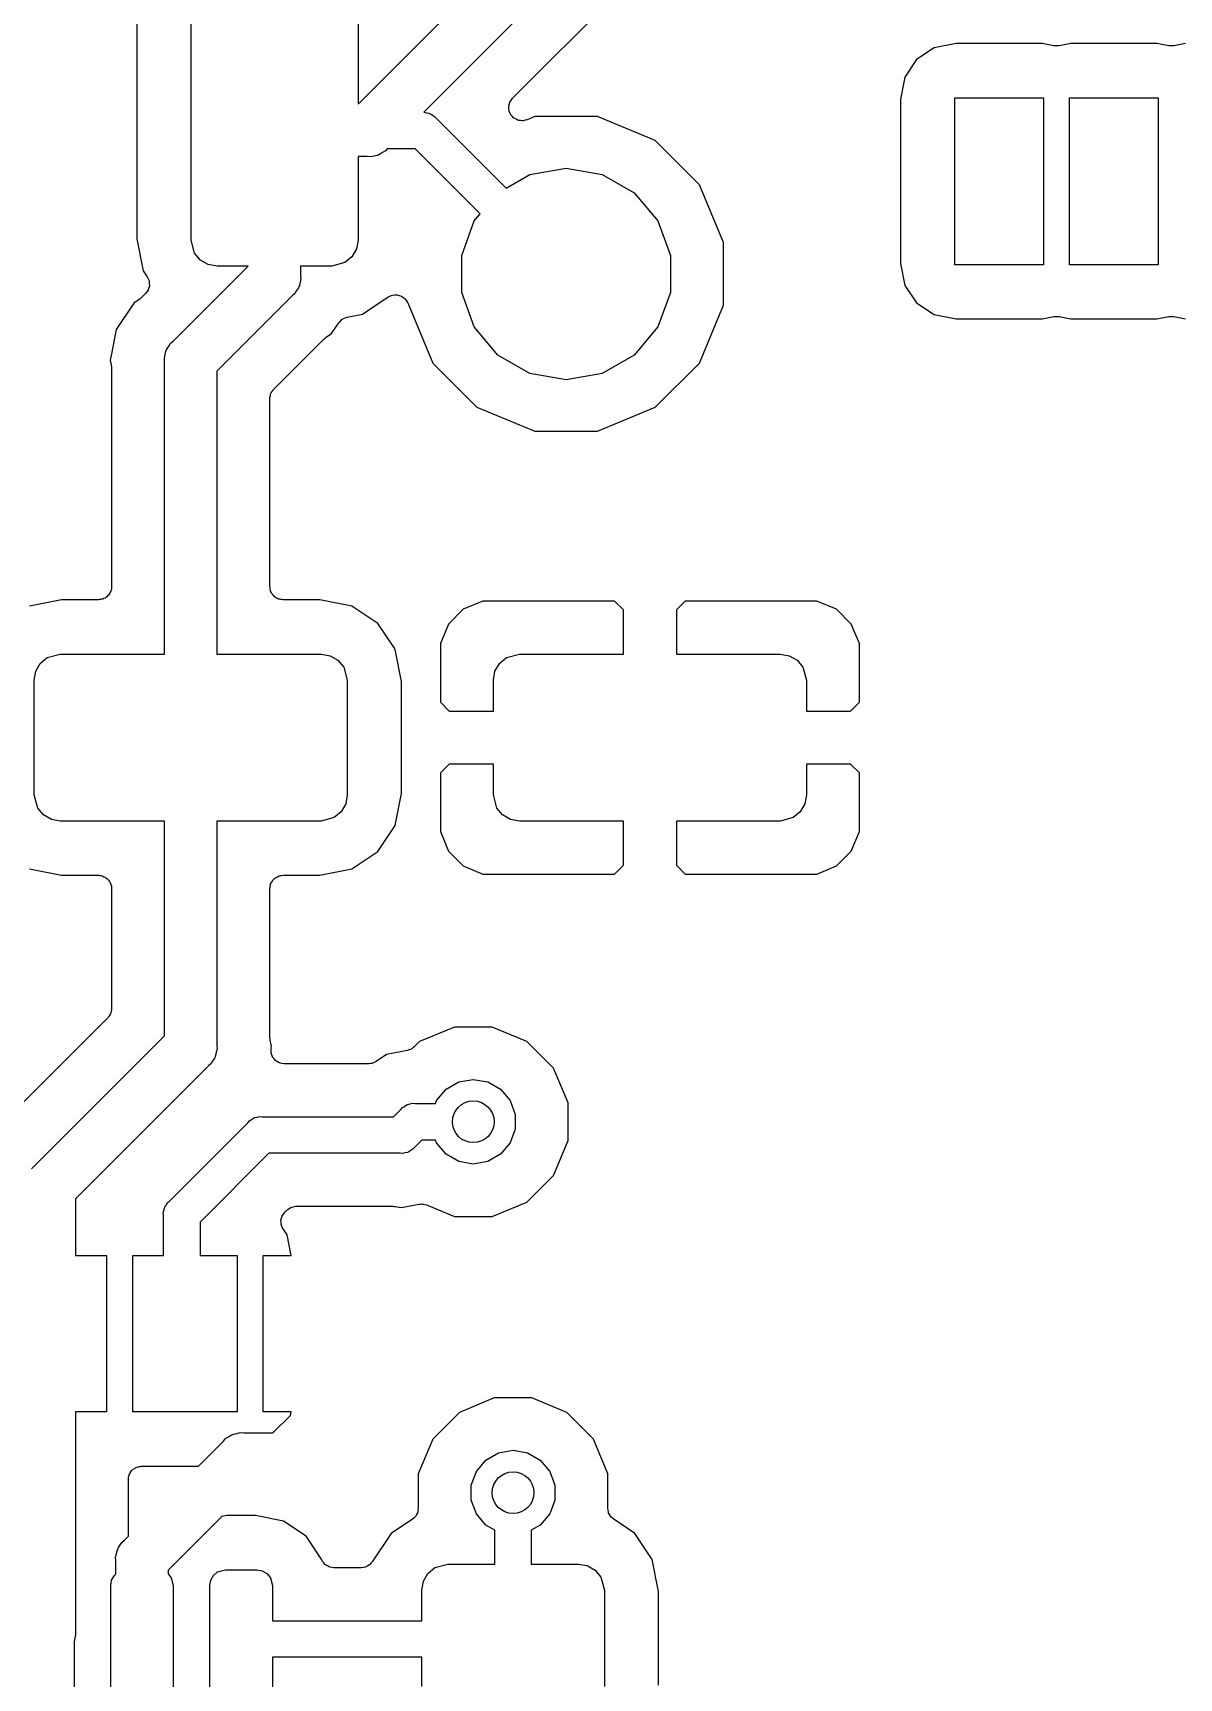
# Model space of a CAD drawing. Extents: x 51.7 to 143, y -96 to -37.9.
# Drawn here: x 76.55 to 87.54, y -66.93 to -51.16 of the extents above; entities that cross this region are included whole.
import ezdxf

# ---------------------------------------------------------------- set-up
doc = ezdxf.new("R2010")
doc.units = 0
doc.header["$MEASUREMENT"] = 0
doc.layers.add('BLACK', color=7, linetype='CONTINUOUS')

msp = doc.modelspace()

# ---------------------------------------------------------------- linework, layer by layer
at = {"layer": 'BLACK', "linetype": 'CONTINUOUS'}
for p, q in [((79.667, -51.8384), (81.825, -49.6804)), ((82.2441, -49.9685), (80.2972, -51.9154)), ((81.1483, -51.7826), (82.5494, -50.3816)), ((77.5466, -51.0545), (77.5466, -53.1295)), ((78.067, -53.142), (78.067, -51.042)), ((79.667, -51.042), (79.667, -51.8384)), ((85.3985, -51.2576), (85.1878, -51.2995)), ((86.2235, -51.2576), (85.3985, -51.2576)), ((86.3362, -51.28), (86.2235, -51.2576)), ((86.4985, -51.2576), (86.3858, -51.28)), ((87.3235, -51.2576), (86.4985, -51.2576)), ((87.4362, -51.28), (87.3235, -51.2576)), ((87.5985, -51.2576), (87.4858, -51.28)), ((85.0198, -51.4118), (84.9075, -51.5798)), ((85.1878, -51.2995), (85.0198, -51.4118)), ((86.339, -51.28), (86.3362, -51.28)), ((86.3417, -51.2809), (86.339, -51.28)), ((86.361, -51.2805), (86.3417, -51.2809)), ((86.3803, -51.2809), (86.361, -51.2805)), ((86.383, -51.28), (86.3803, -51.2809)), ((86.3858, -51.28), (86.383, -51.28)), ((87.439, -51.28), (87.4362, -51.28)), ((87.4417, -51.2809), (87.439, -51.28)), ((87.461, -51.2805), (87.4417, -51.2809)), ((87.4803, -51.2809), (87.461, -51.2805)), ((87.483, -51.28), (87.4803, -51.2809)), ((87.4858, -51.28), (87.483, -51.28)), ((84.9075, -51.5798), (84.8656, -51.7905)), ((81.1116, -51.8614), (81.1123, -51.8587)), ((81.1133, -51.8806), (81.1116, -51.8614)), ((81.1122, -51.8559), (81.118, -51.8374)), ((81.1123, -51.8587), (81.1122, -51.8559)), ((81.1141, -51.8999), (81.1133, -51.8806)), ((81.118, -51.8374), (81.123, -51.8188)), ((81.123, -51.8188), (81.1246, -51.8165)), ((81.1246, -51.8165), (81.1255, -51.8138)), ((81.1255, -51.8138), (81.1372, -51.7985)), ((81.1372, -51.7985), (81.1483, -51.7826)), ((84.8656, -51.7905), (84.8656, -53.3655)), ((85.386, -53.378), (85.386, -51.778)), ((85.386, -51.778), (86.236, -51.778)), ((86.236, -51.778), (86.236, -53.378)), ((86.486, -53.378), (86.486, -51.778)), ((86.486, -51.778), (87.336, -51.778)), ((87.336, -51.778), (87.336, -53.378)), ((80.2972, -51.9154), (80.3015, -51.915)), ((80.3015, -51.915), (80.3239, -51.921)), ((80.3239, -51.921), (80.3468, -51.925)), ((80.3468, -51.925), (80.3535, -51.9289)), ((80.3535, -51.9289), (80.3611, -51.931)), ((80.3611, -51.931), (80.3801, -51.9443)), ((80.3801, -51.9443), (80.4002, -51.9559)), ((80.4002, -51.9559), (80.4151, -51.9737)), ((80.4151, -51.9737), (81.0858, -52.6444)), ((81.1152, -51.9025), (81.1141, -51.8999)), ((81.1155, -51.9053), (81.1152, -51.9025)), ((81.1236, -51.9228), (81.1155, -51.9053)), ((81.131, -51.9407), (81.1236, -51.9228)), ((81.1329, -51.9427), (81.131, -51.9407)), ((81.1341, -51.9453), (81.1329, -51.9427)), ((81.1478, -51.959), (81.1341, -51.9453)), ((81.1608, -51.9732), (81.1478, -51.959)), ((81.1633, -51.9745), (81.1608, -51.9732)), ((81.1653, -51.9765), (81.1633, -51.9745)), ((81.1828, -51.9846), (81.1653, -51.9765)), ((81.1999, -51.9936), (81.1828, -51.9846)), ((81.2027, -51.9939), (81.1999, -51.9936)), ((81.2053, -51.9951), (81.2027, -51.9939)), ((81.2245, -51.9968), (81.2053, -51.9951)), ((81.2437, -51.9993), (81.2245, -51.9968)), ((81.2464, -51.9987), (81.2437, -51.9993)), ((81.2492, -51.999), (81.2464, -51.9987)), ((81.2679, -51.994), (81.2492, -51.999)), ((81.2867, -51.9898), (81.2679, -51.994)), ((81.361, -51.959), (81.2867, -51.9898)), ((81.961, -51.959), (81.361, -51.959)), ((82.5152, -52.1886), (81.961, -51.959)), ((82.9394, -52.6128), (82.5152, -52.1886)), ((79.7561, -52.342), (79.667, -52.342)), ((79.667, -52.342), (79.667, -53.142)), ((79.7891, -52.3449), (79.7561, -52.342)), ((79.8212, -52.3363), (79.7891, -52.3449)), ((79.8538, -52.3305), (79.8212, -52.3363)), ((79.8635, -52.325), (79.8538, -52.3305)), ((79.8743, -52.3221), (79.8635, -52.325)), ((79.9014, -52.303), (79.8743, -52.3221)), ((79.9302, -52.2865), (79.9014, -52.303)), ((79.9465, -52.267), (79.9302, -52.2865)), ((80.2135, -52.267), (79.9465, -52.267)), ((80.8383, -52.8918), (80.2135, -52.267)), ((81.0858, -52.6444), (81.3137, -52.5128)), ((81.3137, -52.5128), (81.661, -52.4516)), ((81.661, -52.4516), (82.0083, -52.5128)), ((82.0083, -52.5128), (82.3137, -52.6891)), ((83.169, -53.167), (82.9394, -52.6128)), ((82.3137, -52.6891), (82.5404, -52.9593)), ((80.661, -53.2907), (80.7816, -52.9593)), ((80.7816, -52.9593), (80.8383, -52.8918)), ((82.5404, -52.9593), (82.661, -53.2907)), ((77.5466, -53.1295), (77.6075, -53.4359)), ((78.1005, -53.267), (78.067, -53.142)), ((79.667, -53.142), (79.6519, -53.2275)), ((78.1563, -53.3335), (78.1005, -53.267)), ((79.6085, -53.3027), (79.542, -53.3585)), ((79.6519, -53.2275), (79.6085, -53.3027)), ((80.661, -53.6433), (80.661, -53.2907)), ((82.661, -53.2907), (82.661, -53.6433)), ((83.169, -53.767), (83.169, -53.167)), ((77.6075, -53.4359), (77.6472, -53.4953)), ((77.8949, -54.1105), (78.6134, -53.392)), ((78.2315, -53.3769), (78.1563, -53.3335)), ((78.317, -53.392), (78.2315, -53.3769)), ((78.6134, -53.392), (78.317, -53.392)), ((79.417, -53.392), (79.117, -53.392)), ((79.117, -53.392), (79.117, -53.4811)), ((79.542, -53.3585), (79.417, -53.392)), ((84.8656, -53.3655), (84.9075, -53.5762)), ((86.236, -53.378), (85.386, -53.378)), ((87.336, -53.378), (86.486, -53.378)), ((77.6555, -53.622), (77.6432, -53.6387)), ((77.6472, -53.4953), (77.6555, -53.5142)), ((77.6555, -53.5142), (77.6643, -53.533)), ((77.6559, -53.6207), (77.6555, -53.622)), ((77.6567, -53.6195), (77.6559, -53.6207)), ((77.662, -53.5995), (77.6567, -53.6195)), ((77.6678, -53.5797), (77.662, -53.5995)), ((77.6643, -53.533), (77.6644, -53.5344)), ((77.6644, -53.5344), (77.665, -53.5356)), ((77.665, -53.5356), (77.6663, -53.5563)), ((77.6663, -53.5563), (77.6681, -53.5769)), ((77.6681, -53.5769), (77.6677, -53.5783)), ((77.6677, -53.5783), (77.6678, -53.5797)), ((79.078, -53.6265), (79.0615, -53.6552)), ((79.0971, -53.5993), (79.078, -53.6265)), ((79.1, -53.5885), (79.0971, -53.5993)), ((79.1055, -53.5788), (79.1, -53.5885)), ((79.1113, -53.5462), (79.1055, -53.5788)), ((79.1199, -53.5141), (79.1113, -53.5462)), ((79.117, -53.4811), (79.1199, -53.5141)), ((84.9075, -53.5762), (85.0198, -53.7442)), ((77.5175, -53.7485), (77.35, -53.9992)), ((77.5704, -53.7132), (77.5175, -53.7485)), ((77.5794, -53.7045), (77.5704, -53.7132)), ((77.5896, -53.6974), (77.5794, -53.7045)), ((77.6314, -53.6556), (77.5896, -53.6974)), ((77.6432, -53.6387), (77.6314, -53.6556)), ((79.0361, -53.6765), (78.314, -54.3986)), ((79.0615, -53.6552), (79.0361, -53.6765)), ((79.7109, -53.8515), (79.9559, -53.6878)), ((79.9559, -53.6878), (79.9572, -53.6872)), ((79.9572, -53.6872), (79.9582, -53.6863)), ((79.9582, -53.6863), (79.9774, -53.6783)), ((79.9774, -53.6783), (79.9963, -53.67)), ((79.9963, -53.67), (79.9977, -53.6699)), ((79.9977, -53.6699), (79.999, -53.6694)), ((79.999, -53.6694), (80.0196, -53.6685)), ((80.0196, -53.6685), (80.0403, -53.6671)), ((80.0403, -53.6671), (80.0416, -53.6675)), ((80.0416, -53.6675), (80.0431, -53.6675)), ((80.0431, -53.6675), (80.0628, -53.6737)), ((80.0628, -53.6737), (80.0826, -53.6795)), ((80.0826, -53.6795), (80.0838, -53.6803)), ((80.0838, -53.6803), (80.0851, -53.6807)), ((80.0851, -53.6807), (80.1015, -53.6933)), ((80.1015, -53.6933), (80.1182, -53.7055)), ((80.1182, -53.7055), (80.119, -53.7067)), ((80.119, -53.7067), (80.1201, -53.7076)), ((80.1201, -53.7076), (80.1312, -53.725)), ((80.1312, -53.725), (80.1427, -53.7422)), ((80.1427, -53.7422), (80.1431, -53.7436)), ((80.1431, -53.7436), (80.1438, -53.7448)), ((80.1438, -53.7448), (80.3826, -54.3212)), ((80.7816, -53.9747), (80.661, -53.6433)), ((82.661, -53.6433), (82.5404, -53.9747)), ((82.9394, -54.3212), (83.169, -53.767)), ((85.0198, -53.7442), (85.1878, -53.8565)), ((79.46, -53.9689), (79.4828, -53.9348)), ((79.4828, -53.9348), (79.4866, -53.9308)), ((79.4866, -53.9308), (79.4893, -53.9259)), ((79.4893, -53.9259), (79.5018, -53.9149)), ((79.5018, -53.9149), (79.5133, -53.9029)), ((79.5133, -53.9029), (79.5183, -53.9005)), ((79.5183, -53.9005), (79.5225, -53.8968)), ((79.5225, -53.8968), (79.5379, -53.8908)), ((79.5379, -53.8908), (79.5528, -53.8834)), ((79.5528, -53.8834), (79.5584, -53.8828)), ((79.5584, -53.8828), (79.5636, -53.8808)), ((79.5636, -53.8808), (79.7109, -53.8515)), ((85.1878, -53.8565), (85.3985, -53.8984)), ((85.3985, -53.8984), (86.2235, -53.8984)), ((86.2235, -53.8984), (86.3362, -53.876)), ((86.3362, -53.876), (86.339, -53.876)), ((86.339, -53.876), (86.3417, -53.8751)), ((86.3417, -53.8751), (86.361, -53.8755)), ((86.361, -53.8755), (86.3803, -53.8751)), ((86.3803, -53.8751), (86.383, -53.876)), ((86.383, -53.876), (86.3858, -53.876)), ((86.3858, -53.876), (86.4985, -53.8984)), ((86.4985, -53.8984), (87.3235, -53.8984)), ((87.3235, -53.8984), (87.4362, -53.876)), ((87.4362, -53.876), (87.439, -53.876)), ((87.439, -53.876), (87.4417, -53.8751)), ((87.4417, -53.8751), (87.461, -53.8755)), ((87.461, -53.8755), (87.4803, -53.8751)), ((87.4803, -53.8751), (87.483, -53.876)), ((87.483, -53.876), (87.4858, -53.876)), ((87.4858, -53.876), (87.5985, -53.8984)), ((77.35, -53.9992), (77.3036, -54.2326)), ((78.8592, -54.5718), (79.3414, -54.0896)), ((79.3414, -54.0896), (79.3516, -54.0825)), ((79.3516, -54.0825), (79.3606, -54.0738)), ((79.3606, -54.0738), (79.4135, -54.0385)), ((79.4135, -54.0385), (79.46, -53.9689)), ((79.46, -53.9689), (79.46, -53.9689)), ((81.0083, -54.2449), (80.7816, -53.9747)), ((82.5404, -53.9747), (82.3137, -54.2449)), ((77.3036, -54.2326), (77.2912, -54.295)), ((77.3036, -54.2326), (77.3036, -54.2326)), ((77.8111, -54.2729), (77.8197, -54.2408)), ((77.8197, -54.2408), (77.8255, -54.2082)), ((77.8255, -54.2082), (77.831, -54.1985)), ((77.831, -54.1985), (77.8339, -54.1877)), ((77.8339, -54.1877), (77.853, -54.1605)), ((77.853, -54.1605), (77.8695, -54.1318)), ((77.8695, -54.1318), (77.8949, -54.1105)), ((81.3137, -54.4212), (81.0083, -54.2449)), ((82.3137, -54.2449), (82.0083, -54.4212)), ((77.2912, -54.295), (77.3036, -54.3574)), ((77.3036, -54.3574), (77.3038, -54.3699)), ((77.3038, -54.3699), (77.306, -54.3822)), ((77.306, -54.3822), (77.306, -56.4646)), ((77.814, -54.3059), (77.8111, -54.2729)), ((77.814, -57.112), (77.814, -54.3059)), ((78.314, -54.3986), (78.314, -57.112)), ((80.3826, -54.3212), (80.8068, -54.7454)), ((82.5152, -54.7454), (82.9394, -54.3212)), ((78.856, -54.5764), (78.8592, -54.5718)), ((81.661, -54.4824), (81.3137, -54.4212)), ((82.0083, -54.4212), (81.661, -54.4824)), ((78.822, -54.6616), (78.823, -54.6561)), ((78.822, -56.4646), (78.822, -54.6616)), ((78.8225, -54.6505), (78.8268, -54.6345)), ((78.823, -54.6561), (78.8225, -54.6505)), ((78.8268, -54.6345), (78.8297, -54.6181)), ((78.8297, -54.6181), (78.8325, -54.6133)), ((78.8325, -54.6133), (78.8339, -54.6079)), ((78.8339, -54.6079), (78.8434, -54.5943)), ((78.8434, -54.5943), (78.8517, -54.5799)), ((78.8517, -54.5799), (78.856, -54.5764)), ((80.8068, -54.7454), (81.361, -54.975)), ((81.961, -54.975), (82.5152, -54.7454)), ((81.361, -54.975), (81.961, -54.975)), ((77.306, -56.4646), (77.3041, -56.4755)), ((78.8239, -56.4755), (78.822, -56.4646)), ((76.8265, -56.5916), (76.5201, -56.6525)), ((77.179, -56.5916), (76.8265, -56.5916)), ((77.1899, -56.5896), (77.179, -56.5916)), ((77.2011, -56.5896), (77.1899, -56.5896)), ((77.2115, -56.5858), (77.2011, -56.5896)), ((77.2224, -56.5839), (77.2115, -56.5858)), ((77.2321, -56.5783), (77.2224, -56.5839)), ((77.2425, -56.5745), (77.2321, -56.5783)), ((77.251, -56.5674), (77.2425, -56.5745)), ((77.2606, -56.5618), (77.251, -56.5674)), ((77.2678, -56.5533), (77.2606, -56.5618)), ((77.2763, -56.5462), (77.2678, -56.5533)), ((77.2818, -56.5366), (77.2763, -56.5462)), ((77.289, -56.5281), (77.2818, -56.5366)), ((77.2928, -56.5176), (77.289, -56.5281)), ((77.2983, -56.508), (77.2928, -56.5176)), ((77.3003, -56.4971), (77.2983, -56.508)), ((77.3041, -56.4866), (77.3003, -56.4971)), ((77.3041, -56.4755), (77.3041, -56.4866)), ((78.8239, -56.4866), (78.8239, -56.4755)), ((78.8277, -56.4971), (78.8239, -56.4866)), ((78.8297, -56.508), (78.8277, -56.4971)), ((78.8352, -56.5176), (78.8297, -56.508)), ((78.839, -56.5281), (78.8352, -56.5176)), ((78.8462, -56.5366), (78.839, -56.5281)), ((78.8517, -56.5462), (78.8462, -56.5366)), ((78.8602, -56.5533), (78.8517, -56.5462)), ((78.8674, -56.5618), (78.8602, -56.5533)), ((78.877, -56.5674), (78.8674, -56.5618)), ((78.8855, -56.5745), (78.877, -56.5674)), ((78.8959, -56.5783), (78.8855, -56.5745)), ((78.9056, -56.5839), (78.8959, -56.5783)), ((78.9165, -56.5858), (78.9056, -56.5839)), ((78.9269, -56.5896), (78.9165, -56.5858)), ((78.9381, -56.5896), (78.9269, -56.5896)), ((78.949, -56.5916), (78.9381, -56.5896)), ((79.3015, -56.5916), (78.949, -56.5916)), ((79.6079, -56.6525), (79.3015, -56.5916)), ((80.863, -56.604), (80.6762, -56.6813)), ((82.1256, -56.604), (80.863, -56.604)), ((82.21, -56.6884), (82.1256, -56.604)), ((82.8024, -56.604), (82.718, -56.6884)), ((84.065, -56.604), (82.8024, -56.604)), ((84.2518, -56.6813), (84.065, -56.604)), ((79.857, -56.819), (79.6079, -56.6525)), ((80.6762, -56.6813), (80.5333, -56.8242)), ((82.21, -57.112), (82.21, -56.6884)), ((82.718, -56.6884), (82.718, -57.112)), ((84.3947, -56.8242), (84.2518, -56.6813)), ((80.0156, -57.0562), (79.857, -56.819)), ((80.5333, -56.8242), (80.456, -57.011)), ((84.472, -57.011), (84.3947, -56.8242)), ((80.0235, -57.0681), (80.0156, -57.0562)), ((80.0156, -57.0562), (80.0156, -57.0562)), ((80.0844, -57.3745), (80.0235, -57.0681)), ((80.456, -57.011), (80.456, -57.5736)), ((84.472, -57.5736), (84.472, -57.011)), ((76.5791, -57.2765), (76.6225, -57.2013)), ((76.6225, -57.2013), (76.689, -57.1455)), ((76.689, -57.1455), (76.814, -57.112)), ((76.814, -57.112), (77.814, -57.112)), ((78.314, -57.112), (79.314, -57.112)), ((79.314, -57.112), (79.3995, -57.1271)), ((79.3995, -57.1271), (79.4747, -57.1705)), ((79.4747, -57.1705), (79.5305, -57.237)), ((79.5305, -57.237), (79.564, -57.362)), ((80.9791, -57.2765), (81.0225, -57.2013)), ((81.0225, -57.2013), (81.089, -57.1455)), ((81.089, -57.1455), (81.214, -57.112)), ((81.214, -57.112), (82.21, -57.112)), ((82.718, -57.112), (83.714, -57.112)), ((83.714, -57.112), (83.7995, -57.1271)), ((83.7995, -57.1271), (83.8747, -57.1705)), ((83.8747, -57.1705), (83.9305, -57.237)), ((83.9305, -57.237), (83.964, -57.362)), ((76.564, -57.362), (76.5791, -57.2765)), ((76.564, -58.462), (76.564, -57.362)), ((79.564, -57.362), (79.564, -58.462)), ((80.0844, -58.4495), (80.0844, -57.3745)), ((80.964, -57.362), (80.9791, -57.2765)), ((80.964, -57.658), (80.964, -57.362)), ((83.964, -57.362), (83.964, -57.658)), ((80.456, -57.5736), (80.5404, -57.658)), ((80.5404, -57.658), (80.964, -57.658)), ((83.964, -57.658), (84.3876, -57.658)), ((84.3876, -57.658), (84.472, -57.5736)), ((80.5404, -58.166), (80.456, -58.2504)), ((80.964, -58.166), (80.5404, -58.166)), ((80.964, -58.462), (80.964, -58.166)), ((83.964, -58.166), (83.964, -58.462)), ((84.3876, -58.166), (83.964, -58.166)), ((84.472, -58.2504), (84.3876, -58.166)), ((80.456, -58.2504), (80.456, -58.813)), ((84.472, -58.813), (84.472, -58.2504)), ((76.5975, -58.587), (76.564, -58.462)), ((79.564, -58.462), (79.5489, -58.5475)), ((80.0235, -58.7559), (80.0844, -58.4495)), ((80.9975, -58.587), (80.964, -58.462)), ((83.964, -58.462), (83.9489, -58.5475)), ((76.6533, -58.6535), (76.5975, -58.587)), ((76.7285, -58.6969), (76.6533, -58.6535)), ((79.5055, -58.6227), (79.439, -58.6785)), ((79.5489, -58.5475), (79.5055, -58.6227)), ((81.0533, -58.6535), (80.9975, -58.587)), ((81.1285, -58.6969), (81.0533, -58.6535)), ((83.9055, -58.6227), (83.839, -58.6785)), ((83.9489, -58.5475), (83.9055, -58.6227)), ((76.814, -58.712), (76.7285, -58.6969)), ((77.814, -58.712), (76.814, -58.712)), ((77.814, -60.7704), (77.814, -58.712)), ((79.314, -58.712), (78.314, -58.712)), ((78.314, -58.712), (78.314, -60.8631)), ((79.439, -58.6785), (79.314, -58.712)), ((79.857, -59.005), (80.0235, -58.7559)), ((80.456, -58.813), (80.5333, -58.9998)), ((81.214, -58.712), (81.1285, -58.6969)), ((82.21, -58.712), (81.214, -58.712)), ((82.21, -59.1356), (82.21, -58.712)), ((83.714, -58.712), (82.718, -58.712)), ((82.718, -58.712), (82.718, -59.1356)), ((83.839, -58.6785), (83.714, -58.712)), ((84.3947, -58.9998), (84.472, -58.813)), ((79.6079, -59.1715), (79.857, -59.005)), ((80.5333, -58.9998), (80.6762, -59.1427)), ((80.6762, -59.1427), (80.863, -59.22)), ((82.1256, -59.22), (82.21, -59.1356)), ((82.718, -59.1356), (82.8024, -59.22)), ((84.065, -59.22), (84.2518, -59.1427)), ((84.2518, -59.1427), (84.3947, -58.9998)), ((76.5201, -59.1715), (76.8265, -59.2324)), ((76.8265, -59.2324), (77.179, -59.2324)), ((77.179, -59.2324), (77.1899, -59.2344)), ((77.1899, -59.2344), (77.2011, -59.2344)), ((77.2011, -59.2344), (77.2115, -59.2382)), ((77.2115, -59.2382), (77.2224, -59.2401)), ((77.2224, -59.2401), (77.2321, -59.2457)), ((77.2321, -59.2457), (77.2425, -59.2495)), ((77.2425, -59.2495), (77.251, -59.2566)), ((77.251, -59.2566), (77.2606, -59.2622)), ((77.2606, -59.2622), (77.2678, -59.2707)), ((77.2678, -59.2707), (77.2763, -59.2778)), ((77.2763, -59.2778), (77.2818, -59.2874)), ((77.2818, -59.2874), (77.289, -59.2959)), ((77.289, -59.2959), (77.2928, -59.3064)), ((78.8352, -59.3064), (78.839, -59.2959)), ((78.839, -59.2959), (78.8462, -59.2874)), ((78.8462, -59.2874), (78.8517, -59.2778)), ((78.8517, -59.2778), (78.8602, -59.2707)), ((78.8602, -59.2707), (78.8674, -59.2622)), ((78.8674, -59.2622), (78.877, -59.2566)), ((78.877, -59.2566), (78.8855, -59.2495)), ((78.8855, -59.2495), (78.8959, -59.2457)), ((78.8959, -59.2457), (78.9056, -59.2401)), ((78.9056, -59.2401), (78.9165, -59.2382)), ((78.9165, -59.2382), (78.9269, -59.2344)), ((78.9269, -59.2344), (78.9381, -59.2344)), ((78.9381, -59.2344), (78.949, -59.2324)), ((78.949, -59.2324), (79.3015, -59.2324)), ((79.3015, -59.2324), (79.6079, -59.1715)), ((80.863, -59.22), (82.1256, -59.22)), ((82.8024, -59.22), (84.065, -59.22)), ((77.2928, -59.3064), (77.2983, -59.316)), ((77.2983, -59.316), (77.3003, -59.3269)), ((77.3003, -59.3269), (77.3041, -59.3374)), ((77.3041, -59.3374), (77.3041, -59.3485)), ((77.3041, -59.3485), (77.306, -59.3594)), ((77.306, -59.3594), (77.306, -60.5074)), ((78.822, -59.3594), (78.8239, -59.3485)), ((78.822, -60.7868), (78.822, -59.3594)), ((78.8239, -59.3374), (78.8277, -59.3269)), ((78.8239, -59.3485), (78.8239, -59.3374)), ((78.8277, -59.3269), (78.8297, -59.316)), ((78.8297, -59.316), (78.8352, -59.3064)), ((77.2941, -60.5611), (77.2846, -60.5747)), ((77.2955, -60.5557), (77.2941, -60.5611)), ((77.2983, -60.5509), (77.2955, -60.5557)), ((77.3012, -60.5345), (77.2983, -60.5509)), ((77.3055, -60.5185), (77.3012, -60.5345)), ((77.306, -60.5074), (77.305, -60.5129)), ((77.305, -60.5129), (77.3055, -60.5185)), ((77.2688, -60.5972), (76.2336, -61.6324)), ((77.272, -60.5926), (77.2688, -60.5972)), ((77.2763, -60.5891), (77.272, -60.5926)), ((77.2846, -60.5747), (77.2763, -60.5891)), ((80.5914, -60.687), (80.2577, -60.8252)), ((80.9526, -60.687), (80.5914, -60.687)), ((81.2863, -60.8252), (80.9526, -60.687)), ((76.5389, -62.0455), (77.814, -60.7704)), ((78.314, -60.8631), (78.3169, -60.8961)), ((78.8242, -60.7991), (78.822, -60.7868)), ((78.8244, -60.8116), (78.8242, -60.7991)), ((78.8368, -60.874), (78.8244, -60.8116)), ((78.8342, -60.8872), (78.8368, -60.874)), ((80.206, -60.8769), (80.1936, -60.8856)), ((80.2577, -60.8252), (80.206, -60.8769)), ((81.5418, -61.0807), (81.2863, -60.8252)), ((78.2585, -61.0372), (78.2331, -61.0585)), ((78.275, -61.0085), (78.2585, -61.0372)), ((78.2941, -60.9813), (78.275, -61.0085)), ((78.297, -60.9705), (78.2941, -60.9813)), ((78.3025, -60.9608), (78.297, -60.9705)), ((78.3083, -60.9282), (78.3025, -60.9608)), ((78.3169, -60.8961), (78.3083, -60.9282)), ((78.8333, -60.9313), (78.8337, -60.9106)), ((78.8337, -60.9326), (78.8333, -60.9313)), ((78.8337, -60.8899), (78.8342, -60.8886)), ((78.8337, -60.9106), (78.8337, -60.8899)), ((78.8337, -60.9341), (78.8337, -60.9326)), ((78.8408, -60.9535), (78.8337, -60.9341)), ((78.8342, -60.8886), (78.8342, -60.8872)), ((78.8474, -60.9731), (78.8408, -60.9535)), ((78.8483, -60.9742), (78.8474, -60.9731)), ((78.8488, -60.9755), (78.8483, -60.9742)), ((78.8621, -60.9913), (78.8488, -60.9755)), ((78.875, -61.0075), (78.8621, -60.9913)), ((78.8762, -61.0082), (78.875, -61.0075)), ((78.8771, -61.0093), (78.8762, -61.0082)), ((78.8951, -61.0196), (78.8771, -61.0093)), ((78.9127, -61.0304), (78.8951, -61.0196)), ((78.9141, -61.0306), (78.9127, -61.0304)), ((78.9153, -61.0313), (78.9141, -61.0306)), ((78.9357, -61.0349), (78.9153, -61.0313)), ((78.956, -61.039), (78.9357, -61.0349)), ((78.9574, -61.0388), (78.956, -61.039)), ((78.9588, -61.039), (78.9574, -61.0388)), ((79.7705, -61.039), (78.9588, -61.039)), ((79.7855, -61.0364), (79.7705, -61.039)), ((79.8007, -61.0354), (79.7855, -61.0364)), ((79.8071, -61.0326), (79.8007, -61.0354)), ((79.814, -61.0313), (79.8071, -61.0326)), ((79.8272, -61.0237), (79.814, -61.0313)), ((79.8411, -61.0176), (79.8272, -61.0237)), ((79.9398, -60.9516), (79.8411, -61.0176)), ((80.141, -60.9116), (79.9398, -60.9516)), ((80.1552, -60.9061), (80.141, -60.9116)), ((80.1699, -60.9021), (80.1552, -60.9061)), ((80.1756, -60.8982), (80.1699, -60.9021)), ((80.1821, -60.8956), (80.1756, -60.8982)), ((80.1936, -60.8856), (80.1821, -60.8956)), ((78.2331, -61.0585), (76.958, -62.3336)), ((80.6331, -61.2133), (80.772, -61.1888)), ((80.772, -61.1888), (80.9109, -61.2133)), ((81.68, -61.4144), (81.5418, -61.0807)), ((80.4202, -61.3919), (80.5109, -61.2839)), ((80.5109, -61.2839), (80.6331, -61.2133)), ((80.9109, -61.2133), (81.0331, -61.2839)), ((81.0331, -61.2839), (81.1238, -61.3919)), ((80.0068, -61.547), (80.0772, -61.4767)), ((80.0772, -61.4767), (80.0921, -61.4589)), ((80.0921, -61.4589), (80.1122, -61.4473)), ((80.1122, -61.4473), (80.1312, -61.434)), ((80.1312, -61.434), (80.1388, -61.4319)), ((80.1388, -61.4319), (80.1455, -61.428)), ((80.1455, -61.428), (80.1684, -61.424)), ((80.1684, -61.424), (80.1908, -61.418)), ((80.1908, -61.418), (80.2139, -61.42)), ((80.2139, -61.42), (80.41, -61.42)), ((80.41, -61.42), (80.4202, -61.3919)), ((81.1238, -61.3919), (81.172, -61.5245)), ((81.68, -61.7756), (81.68, -61.4144)), ((77.8597, -62.3549), (78.6109, -61.6037)), ((78.6109, -61.6037), (78.6258, -61.5859)), ((78.6258, -61.5859), (78.6459, -61.5743)), ((78.6459, -61.5743), (78.6649, -61.5609)), ((78.6649, -61.5609), (78.6725, -61.5589)), ((78.6725, -61.5589), (78.6792, -61.555)), ((78.6792, -61.555), (78.7021, -61.551)), ((78.7021, -61.551), (78.7245, -61.545)), ((78.7245, -61.545), (78.7476, -61.547)), ((78.7476, -61.547), (80.0068, -61.547)), ((81.172, -61.6655), (81.1238, -61.7981)), ((81.172, -61.5245), (81.172, -61.6655)), ((80.2788, -61.77), (80.2085, -61.8403)), ((80.41, -61.77), (80.2788, -61.77)), ((80.4202, -61.7981), (80.41, -61.77)), ((80.5109, -61.9061), (80.4202, -61.7981)), ((81.1238, -61.7981), (81.0331, -61.9061)), ((81.5418, -62.1093), (81.68, -61.7756)), ((78.8125, -61.897), (78.153, -62.5565)), ((80.0717, -61.897), (78.8125, -61.897)), ((80.0948, -61.899), (80.0717, -61.897)), ((80.1172, -61.893), (80.0948, -61.899)), ((80.1401, -61.889), (80.1172, -61.893)), ((80.1469, -61.8851), (80.1401, -61.889)), ((80.1544, -61.883), (80.1469, -61.8851)), ((80.1734, -61.8697), (80.1544, -61.883)), ((80.1935, -61.8581), (80.1734, -61.8697)), ((80.2085, -61.8403), (80.1935, -61.8581)), ((80.6331, -61.9767), (80.5109, -61.9061)), ((80.772, -62.0012), (80.6331, -61.9767)), ((80.9109, -61.9767), (80.772, -62.0012)), ((81.0331, -61.9061), (80.9109, -61.9767)), ((81.2863, -62.3648), (81.5418, -62.1093)), ((76.958, -62.3336), (76.958, -62.877)), ((77.801, -62.4685), (77.807, -62.4461)), ((77.807, -62.4461), (77.811, -62.4232)), ((77.811, -62.4232), (77.8149, -62.4165)), ((77.8149, -62.4165), (77.817, -62.4089)), ((77.817, -62.4089), (77.8303, -62.3899)), ((77.8303, -62.3899), (77.8419, -62.3698)), ((77.8419, -62.3698), (77.8597, -62.3549)), ((78.9651, -62.4628), (78.9857, -62.4422)), ((78.9857, -62.4422), (78.9903, -62.439)), ((78.9903, -62.439), (78.9939, -62.4347)), ((78.9939, -62.4347), (79.0083, -62.4264)), ((79.0083, -62.4264), (79.0218, -62.4169)), ((79.0218, -62.4169), (79.0272, -62.4155)), ((79.0272, -62.4155), (79.0321, -62.4127)), ((79.0321, -62.4127), (79.0484, -62.4098)), ((79.0484, -62.4098), (79.0644, -62.4055)), ((79.0644, -62.4055), (79.07, -62.406)), ((79.07, -62.406), (79.0755, -62.405)), ((79.0755, -62.405), (79.9995, -62.405)), ((79.9995, -62.405), (80.0118, -62.4072)), ((80.0118, -62.4072), (80.0243, -62.4074)), ((80.0243, -62.4074), (80.0793, -62.4184)), ((80.0793, -62.4184), (80.1343, -62.4074)), ((80.1343, -62.4074), (80.2495, -62.3845)), ((80.1343, -62.4074), (80.1343, -62.4074)), ((80.2495, -62.3845), (80.2647, -62.3842)), ((80.2647, -62.3842), (80.2798, -62.3822)), ((80.2798, -62.3822), (80.2866, -62.3837)), ((80.2866, -62.3837), (80.2936, -62.3836)), ((80.2936, -62.3836), (80.308, -62.3885)), ((80.308, -62.3885), (80.3228, -62.3918)), ((80.3228, -62.3918), (80.5914, -62.503)), ((80.9526, -62.503), (81.2863, -62.3648)), ((77.803, -62.4916), (77.801, -62.4685)), ((77.803, -62.877), (77.803, -62.4916)), ((78.153, -62.5565), (78.153, -62.877)), ((78.9284, -62.5415), (78.9288, -62.5402)), ((78.9302, -62.5621), (78.9284, -62.5415)), ((78.9287, -62.5388), (78.9345, -62.5189)), ((78.9288, -62.5402), (78.9287, -62.5388)), ((78.9316, -62.5828), (78.9302, -62.5621)), ((78.9321, -62.584), (78.9316, -62.5828)), ((78.9323, -62.5854), (78.9321, -62.584)), ((78.941, -62.6042), (78.9323, -62.5854)), ((78.9345, -62.5189), (78.9398, -62.4989)), ((78.9398, -62.4989), (78.9406, -62.4978)), ((78.9406, -62.4978), (78.941, -62.4964)), ((78.941, -62.4964), (78.9533, -62.4797)), ((78.9493, -62.6231), (78.941, -62.6042)), ((78.9533, -62.4797), (78.9651, -62.4628)), ((80.5914, -62.503), (80.9526, -62.503)), ((78.9865, -62.6788), (78.9493, -62.6231)), ((79.026, -62.877), (78.9865, -62.6788)), ((76.958, -62.877), (77.258, -62.877)), ((77.258, -62.877), (77.258, -64.377)), ((77.508, -64.377), (77.508, -62.877)), ((77.508, -62.877), (77.803, -62.877)), ((78.153, -62.877), (78.508, -62.877)), ((78.508, -62.877), (78.508, -64.377)), ((78.758, -64.377), (78.758, -62.877)), ((78.758, -62.877), (79.026, -62.877)), ((80.9724, -64.243), (80.6387, -64.3812)), ((81.3336, -64.243), (80.9724, -64.243)), ((81.6673, -64.3812), (81.3336, -64.243)), ((77.258, -64.377), (76.958, -64.377)), ((76.958, -64.377), (76.958, -66.4816)), ((78.508, -64.377), (77.508, -64.377)), ((79.026, -64.377), (78.758, -64.377)), ((78.852, -64.577), (79.0195, -64.4096)), ((79.0195, -64.4096), (79.026, -64.377)), ((80.6387, -64.3812), (80.3832, -64.6367)), ((81.9228, -64.6367), (81.6673, -64.3812)), ((78.137, -64.8974), (78.3765, -64.6579)), ((78.3765, -64.6579), (78.3978, -64.6325)), ((78.3978, -64.6325), (78.4265, -64.616)), ((78.4265, -64.616), (78.4537, -64.5969)), ((78.4537, -64.5969), (78.4645, -64.594)), ((78.4645, -64.594), (78.4742, -64.5885)), ((78.4742, -64.5885), (78.5068, -64.5827)), ((78.5068, -64.5827), (78.5389, -64.5741)), ((78.5389, -64.5741), (78.5719, -64.577)), ((78.5719, -64.577), (78.852, -64.577)), ((80.3832, -64.6367), (80.245, -64.9704)), ((82.061, -64.9704), (81.9228, -64.6367)), ((80.8919, -64.8399), (81.0141, -64.7693)), ((81.0141, -64.7693), (81.153, -64.7448)), ((81.153, -64.7448), (81.2919, -64.7693)), ((81.2919, -64.7693), (81.4141, -64.8399)), ((77.4717, -64.9919), (77.4737, -64.981)), ((77.4737, -64.981), (77.4792, -64.9714)), ((77.4792, -64.9714), (77.483, -64.9609)), ((77.483, -64.9609), (77.4902, -64.9524)), ((77.4902, -64.9524), (77.4957, -64.9428)), ((77.4957, -64.9428), (77.5042, -64.9357)), ((77.5042, -64.9357), (77.5114, -64.9272)), ((77.5114, -64.9272), (77.521, -64.9216)), ((77.521, -64.9216), (77.5295, -64.9145)), ((77.5295, -64.9145), (77.5399, -64.9107)), ((77.5399, -64.9107), (77.5496, -64.9051)), ((77.5496, -64.9051), (77.5605, -64.9032)), ((77.5605, -64.9032), (77.5709, -64.8994)), ((77.5709, -64.8994), (77.5821, -64.8994)), ((77.5821, -64.8994), (77.593, -64.8974)), ((77.593, -64.8974), (78.137, -64.8974)), ((80.245, -64.9704), (80.245, -65.3009)), ((80.753, -65.0805), (80.8012, -64.9479)), ((80.8012, -64.9479), (80.8919, -64.8399)), ((81.4141, -64.8399), (81.5048, -64.9479)), ((81.5048, -64.9479), (81.553, -65.0805)), ((82.061, -65.3009), (82.061, -64.9704)), ((77.466, -65.0244), (77.4679, -65.0135)), ((77.466, -65.5684), (77.466, -65.0244)), ((77.4679, -65.0024), (77.4717, -64.9919)), ((77.4679, -65.0135), (77.4679, -65.0024)), ((80.753, -65.2215), (80.753, -65.0805)), ((81.553, -65.0805), (81.553, -65.2215)), ((80.8012, -65.3541), (80.753, -65.2215)), ((81.553, -65.2215), (81.5048, -65.3541)), ((78.3614, -65.3801), (77.847, -65.8946)), ((78.4095, -65.3706), (78.3614, -65.3801)), ((78.6845, -65.3706), (78.4095, -65.3706)), ((78.9526, -65.4239), (78.6845, -65.3706)), ((79.1693, -65.5687), (78.9526, -65.4239)), ((80.1886, -65.4064), (79.985, -65.5425)), ((80.2015, -65.394), (80.1886, -65.4064)), ((80.2153, -65.3825), (80.2015, -65.394)), ((80.2174, -65.3788), (80.2153, -65.3825)), ((80.2204, -65.3759), (80.2174, -65.3788)), ((80.2284, -65.3598), (80.2204, -65.3759)), ((80.2373, -65.3443), (80.2284, -65.3598)), ((80.2381, -65.3402), (80.2373, -65.3443)), ((80.2399, -65.3364), (80.2381, -65.3402)), ((80.2419, -65.3185), (80.2399, -65.3364)), ((80.245, -65.3009), (80.2419, -65.3185)), ((80.8919, -65.4621), (80.8012, -65.3541)), ((81.5048, -65.3541), (81.4141, -65.4621)), ((82.0641, -65.3185), (82.061, -65.3009)), ((82.0661, -65.3364), (82.0641, -65.3185)), ((82.0679, -65.3402), (82.0661, -65.3364)), ((82.0687, -65.3443), (82.0679, -65.3402)), ((82.0776, -65.3598), (82.0687, -65.3443)), ((82.0856, -65.3759), (82.0776, -65.3598)), ((82.0886, -65.3788), (82.0856, -65.3759)), ((82.0907, -65.3825), (82.0886, -65.3788)), ((82.1045, -65.394), (82.0907, -65.3825)), ((82.1174, -65.4064), (82.1045, -65.394)), ((82.321, -65.5425), (82.1174, -65.4064)), ((77.4025, -65.6278), (77.4279, -65.6065)), ((77.4279, -65.6065), (77.466, -65.5684)), ((79.3214, -65.7962), (79.1693, -65.5687)), ((79.985, -65.5425), (79.809, -65.8059)), ((80.978, -65.5118), (80.8919, -65.4621)), ((80.978, -65.8355), (80.978, -65.5118)), ((81.4141, -65.4621), (81.328, -65.5118)), ((81.328, -65.5118), (81.328, -65.8355)), ((82.4875, -65.7916), (82.321, -65.5425)), ((77.3441, -65.7689), (77.3527, -65.7368)), ((77.347, -65.8019), (77.3441, -65.7689)), ((77.3527, -65.7368), (77.3585, -65.7042)), ((77.3585, -65.7042), (77.364, -65.6945)), ((77.364, -65.6945), (77.3669, -65.6837)), ((77.3669, -65.6837), (77.386, -65.6565)), ((77.386, -65.6565), (77.4025, -65.6278)), ((77.347, -65.9321), (77.347, -65.8019)), ((77.847, -65.8946), (77.847, -65.9304)), ((78.2821, -65.9446), (78.322, -65.9111)), ((78.322, -65.9111), (78.397, -65.891)), ((78.397, -65.891), (78.697, -65.891)), ((78.697, -65.891), (78.7483, -65.9)), ((78.7483, -65.9), (78.7934, -65.9261)), ((78.7934, -65.9261), (78.8269, -65.966)), ((79.3253, -65.807), (79.3214, -65.7962)), ((79.3262, -65.8081), (79.3253, -65.807)), ((79.3267, -65.8094), (79.3262, -65.8081)), ((79.3403, -65.8249), (79.3267, -65.8094)), ((79.3536, -65.8408), (79.3403, -65.8249)), ((79.3548, -65.8415), (79.3536, -65.8408)), ((79.3558, -65.8425), (79.3548, -65.8415)), ((79.3739, -65.8525), (79.3558, -65.8425)), ((79.3918, -65.8628), (79.3739, -65.8525)), ((79.3932, -65.8631), (79.3918, -65.8628)), ((79.3944, -65.8638), (79.3932, -65.8631)), ((79.4149, -65.8669), (79.3944, -65.8638)), ((79.4353, -65.8705), (79.4149, -65.8669)), ((79.6986, -65.8705), (79.4353, -65.8705)), ((79.719, -65.8669), (79.6986, -65.8705)), ((79.7394, -65.8637), (79.719, -65.8669)), ((79.7407, -65.8631), (79.7394, -65.8637)), ((79.742, -65.8628), (79.7407, -65.8631)), ((79.76, -65.8525), (79.742, -65.8628)), ((79.7781, -65.8425), (79.76, -65.8525)), ((79.779, -65.8415), (79.7781, -65.8425)), ((79.7802, -65.8408), (79.779, -65.8415)), ((79.7935, -65.8249), (79.7802, -65.8408)), ((79.8026, -65.8145), (79.7935, -65.8249)), ((79.8045, -65.8126), (79.8026, -65.8145)), ((79.805, -65.8119), (79.8045, -65.8126)), ((79.8072, -65.8094), (79.805, -65.8119)), ((79.8077, -65.8081), (79.8072, -65.8094)), ((79.8086, -65.807), (79.8077, -65.8081)), ((79.809, -65.8059), (79.8086, -65.807)), ((80.2931, -66), (80.3365, -65.9248)), ((80.3365, -65.9248), (80.403, -65.869)), ((80.403, -65.869), (80.528, -65.8355)), ((80.528, -65.8355), (80.978, -65.8355)), ((81.328, -65.8355), (81.778, -65.8355)), ((81.778, -65.8355), (81.8635, -65.8506)), ((81.8635, -65.8506), (81.9387, -65.894)), ((81.9387, -65.894), (81.9945, -65.9605)), ((82.5484, -66.098), (82.4875, -65.7916)), ((77.297, -66.041), (77.306, -65.9897)), ((77.297, -67.066), (77.297, -66.041)), ((77.306, -65.9897), (77.3321, -65.9446)), ((77.3321, -65.9446), (77.347, -65.9321)), ((77.847, -65.9304), (77.8769, -65.966)), ((77.8769, -65.966), (77.897, -66.041)), ((77.897, -66.041), (77.897, -67.066)), ((78.247, -66.041), (78.256, -65.9897)), ((78.247, -67.066), (78.247, -66.041)), ((78.256, -65.9897), (78.2821, -65.9446)), ((78.8269, -65.966), (78.847, -66.041)), ((78.847, -66.041), (78.847, -66.3785)), ((80.278, -66.0855), (80.2931, -66)), ((80.278, -66.3785), (80.278, -66.0855)), ((81.9945, -65.9605), (82.028, -66.0855)), ((82.028, -66.0855), (82.028, -67.0105)), ((82.5484, -66.998), (82.5484, -66.098)), ((78.847, -66.3785), (80.278, -66.3785)), ((76.9523, -66.5467), (76.947, -66.5768)), ((76.9609, -66.5146), (76.9523, -66.5467)), ((76.958, -66.4816), (76.9609, -66.5146)), ((76.947, -66.5768), (76.947, -67.066)), ((80.278, -66.7285), (78.847, -66.7285)), ((78.847, -66.7285), (78.847, -67.066)), ((80.278, -67.0105), (80.278, -66.7285))]:
    msp.add_line(p, q, dxfattribs=at)
at = {"layer": 'BLACK'}
for centre in [(80.772, -61.595), (81.153, -65.151)]:
    msp.add_circle(centre, 0.2, dxfattribs=at)

doc.saveas('drawing.dxf')
